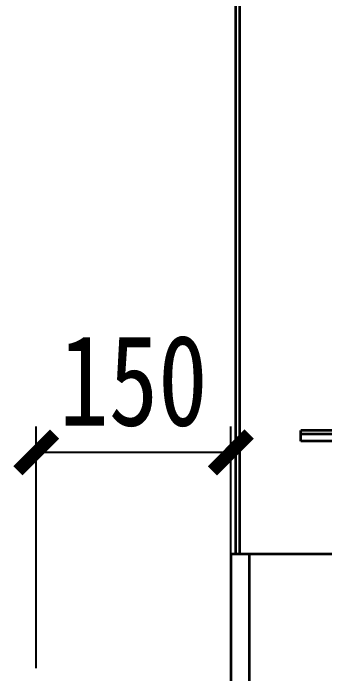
# Model space of a CAD drawing. Header units: millimetres. Extents: x 32496 to 166256, y 3504 to 23939.
# Drawn here: x 91834 to 92074, y 19902 to 20410 of the extents above; entities that cross this region are included whole.
import ezdxf

# ---------------------------------------------------------------- set-up
doc = ezdxf.new("R2010")
doc.units = ezdxf.units.MM
doc.header["$PDSIZE"] = -5
doc.layers.get('0').update_dxf_attribs({"lineweight": 35})
doc.layers.get('Defpoints').update_dxf_attribs({"lineweight": 18})
doc.styles.add('新宋体样式', font='simsun.ttc', dxfattribs={"width": 0.8})
doc.styles.add('汉字', font='simsun.ttc', dxfattribs={"width": 0.7})
doc.dimstyles.new('1', dxfattribs={"dimscale": 20, "dimtxt": 3.5, "dimasz": 1, "dimexe": 1, "dimexo": 1.5, "dimgap": 1, "dimtad": 1, "dimdec": 0, "dimzin": 0, "dimdsep": 46, "dimtxsty": '汉字', "dimblk": 'ARCHTICK', "dimcen": 0.09, "dimclrd": 3, "dimclre": 3, "dimclrt": 256, "dimadec": 0, "dimazin": 0, "dimtfac": 1, "dimtdec": 0, "dimtix": 1, "dimtmove": 2, "dimatfit": 2, "dimfxl": 1, "dimtolj": 1, "dimtzin": 0, "dimarcsym": 0})

# ---------------------------------------------------------------- blocks, each defined once
blk = doc.blocks.new('_ArchTick')
at = {"color": 0, "linetype": 'ByBlock'}
blk.add_lwpolyline([(-0.707, -0.707, 0.5, 0.5, 0), (0.707, 0.707, 0.5, 0.5, 0)], format="xyseb", dxfattribs=at)
blk = doc.blocks.new('*D5684')
at = {"color": 3, "lineweight": -2}
for p, q in [((91851.77, 19906), (91851.77, 20092.16)), ((92001.77, 19906), (92001.77, 20092.16)), ((92001.77, 20072.16), (91851.77, 20072.16))]:
    blk.add_line(p, q, dxfattribs=at)
at = {"layer": 'Defpoints', "color": 0}
for p in [(91851.77, 20072.16), (91851.77, 19876), (92001.77, 19876)]:
    blk.add_point(p, dxfattribs=at)
at = {"color": 3, "linetype": 'ByBlock', "lineweight": -2, "xscale": 20, "yscale": 20, "zscale": 20, "rotation": 180}
blk.add_blockref('_ArchTick', (91851.77, 20072.16), dxfattribs=at)
at = {"color": 3, "linetype": 'ByBlock', "lineweight": -2, "xscale": 20, "yscale": 20, "zscale": 20}
blk.add_blockref('_ArchTick', (92001.77, 20072.16), dxfattribs=at)
at = {"insert": (91926.77, 20127.16), "char_height": 70, "attachment_point": 5, "style": '新宋体样式'}
blk.add_mtext('\\A1;150', dxfattribs=at)
blk = doc.blocks.new('8-1250')
at = {"linetype": 'Continuous'}
for p, q in [((-7957.13, -34766.29), (-7957.13, -32106.29)), ((-7954.13, -34766.29), (-7954.13, -32106.29)), ((-7907.13, -34679.48), (-7907.13, -34671.29)), ((-7001.13, -34671.29), (-7907.13, -34671.29)), ((3761.37, -34674.01), (-7907.13, -34674.01)), ((3761.37, -34679.48), (-7907.13, -34679.48)), ((-7961.13, -34766.29), (-7961.13, -34884.29)), ((-7961.13, -34766.29), (-7783.13, -34766.29)), ((-7946.63, -34884.29), (-7946.63, -34766.29))]:
    blk.add_line(p, q, dxfattribs=at)

msp = doc.modelspace()

# ---------------------------------------------------------------- block references
at = {"color": 6}
msp.add_blockref('8-1250', (99962.893, 54760.291), dxfattribs=at)

# ---------------------------------------------------------------- dimensions: what is measured, and where the dimension line sits
dim = msp.add_linear_dim(base=(91851.765, 20072.159), p1=(92001.765, 19876.002), p2=(91851.765, 19876.002), dimstyle='1', override={"dimtxsty": '新宋体样式'})
dim.commit()
dim.dimension.update_dxf_attribs({"geometry": '*D5684', "text_midpoint": (91926.765, 20127.159)})

doc.saveas('drawing.dxf')
